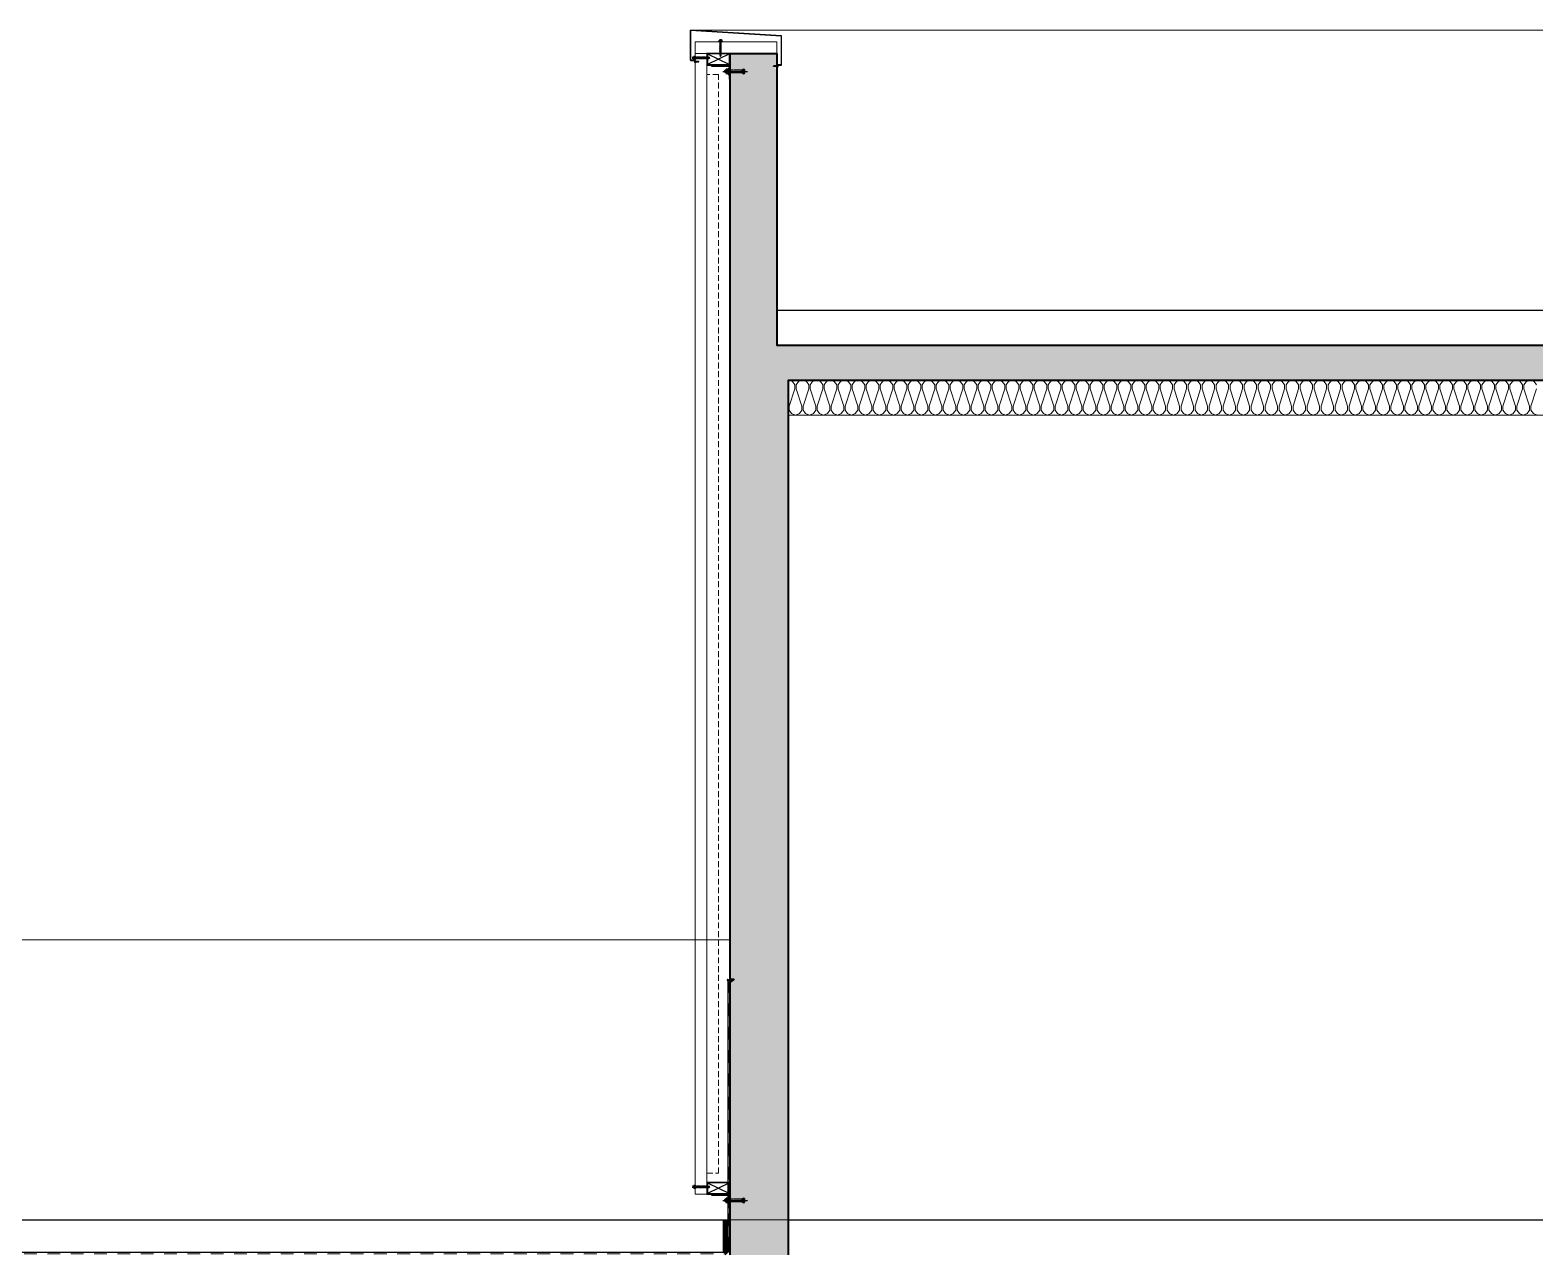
# Model space of a CAD drawing. Header units: millimetres. Extents: x 0 to 420000, y 0 to 297000.
# Drawn here: x 274711 to 281163, y 243600 to 248850 of the extents above; entities that cross this region are included whole.
import ezdxf

# ---------------------------------------------------------------- set-up
doc = ezdxf.new("R2010")
doc.units = ezdxf.units.MM
for name, pattern in [('CEN', [62, 60, -1, 0, -1]), ('CENTER', [2, 1.25, -0.25, 0.25, -0.25]), ('HID', [2, 1.1, -0.9]), ('HIDDEN', [0.375, 0.25, -0.125]), ('HIDDEN2', [4.7625, 3.175, -1.5875])]:
    doc.linetypes.add(name, pattern=pattern)
for name, color, linetype in [('2', 2, 'Continuous'), ('A-CONC-SOLD', 253, 'CEN'), ('BOLT', 8, 'Continuous'), ('SCREW', 6, 'Continuous')]:
    doc.layers.add(name, color=color, linetype=linetype)
for name, color, linetype, lineweight in [('A-AXIS-LINE', 1, 'CEN', 15), ('A-CONC-LIN1', 2, 'Continuous', 40), ('A-CONC-LIN2', 7, 'Continuous', 25), ('A-ELEV-LIN3', 8, 'Continuous', 18), ('A-WAXM-PANL', 6, 'Continuous', 20), ('A-XXXX-FIN2', 6, 'Continuous', 20), ('A-XXXX-HID', 8, 'HIDDEN', 18), ('A-XXXX-INSL2', 8, 'Continuous', 18), ('A-XXXX-STL', 3, 'Continuous', 25), ('A-XXXX-WAT1', 9, 'HID', 20)]:
    doc.layers.add(name, color=color, linetype=linetype, lineweight=lineweight)

# ---------------------------------------------------------------- blocks, each defined once
blk = doc.blocks.new('axis(220316)')
at = {"layer": 'A-AXIS-LINE', "ltscale": 1000}
blk.add_line((4631788.1, -355868.7), (4955413.1, -355868.7), dxfattribs=at)
blk = doc.blocks.new('SCREW65')
at = {"layer": '2', "color": 13, "linetype": 'HIDDEN'}
for p, q in [((35, 44.2), (35, 50)), ((35, 50), (43, 50)), ((35, 38), (43, 40)), ((35, 38), (43, 40)), ((35, 36), (43, 38)), ((35, 36), (43, 38)), ((35, 36), (43, 38)), ((35, 34), (43, 36)), ((35, 32), (43, 34)), ((35, 30), (43, 32)), ((35, 28), (43, 30)), ((35, 26), (43, 28)), ((35, 24), (43, 26)), ((35, 22), (43, 24)), ((35, 20), (43, 22)), ((35, 18), (43, 20)), ((35, 16), (43, 18)), ((35, 14), (43, 16)), ((35, 12), (43, 14)), ((35, 12), (43, 14)), ((35, 10), (43, 12)), ((35, 8), (43, 10)), ((35, 6), (43, 8)), ((35, 4), (43, 6)), ((35, 2), (43, 4)), ((35, 0), (43, 2)), ((35, -2), (43, 0)), ((36.5, 44.2), (36.5, 50)), ((41.5, 50), (41.5, 44.2)), ((43, 50), (43, 44.2)), ((35, -4), (43, -2)), ((35, -6), (43, -4)), ((35, -8), (43, -6)), ((35, -10), (43, -8)), ((35, -12), (43, -10)), ((35, -14), (43, -12))]:
    blk.add_line(p, q, dxfattribs=at)
for points in [[(48, 43), (48, 42), (30, 42), (30, 43)], [(34, 44.2), (34, 43), (44, 43), (44, 44.2)]]:
    blk.add_lwpolyline(points, close=True, dxfattribs=at)
at = {"layer": '2', "color": 13}
blk.add_lwpolyline([(46.5, 42), (46.5, 40), (31.5, 40), (31.5, 42)], dxfattribs=at)
at = {"layer": '2', "color": 13, "linetype": 'HIDDEN'}
for points in [[(36, 42), (36, -18), (39, -23), (42, -18), (42, 42)], [(39, -23), (40, -17), (42, -15), (40, -14), (36, -16)]]:
    blk.add_lwpolyline(points, dxfattribs=at)
blk = doc.blocks.new('An')
at = {"layer": 'BOLT'}
for p, q in [((7.1, 15.1), (-7.1, 15.1)), ((7.1, 6.8), (-7.1, 6.8)), ((-5, 17.4), (5, 17.4)), ((-3.3, 19.1), (-3.3, 15.1)), ((3.3, 19.1), (3.3, 15.1)), ((6.7, 15.1), (6.7, 15.1))]:
    blk.add_line(p, q, dxfattribs=at)
at = {"layer": 'BOLT', "linetype": 'CENTER'}
blk.add_line((0, 27.7), (0, -78.2), dxfattribs=at)
at = {"layer": 'BOLT'}
for points in [[(-12.7, 3.8), (-0.2, 2.2), (0, 3.8), (-12.5, 5.5)], [(12.5, 0), (12.5, 1.7), (-12.5, 1.7), (-12.5, 0)], [(12.5, 3.1), (0, 4.7), (0.2, 6.4), (12.7, 4.7)]]:
    blk.add_lwpolyline(points, close=True, dxfattribs=at)
at = {"layer": 'BOLT', "linetype": 'HIDDEN'}
blk.add_lwpolyline([(12.7, 4.7), (-12.5, 5.5), (-12.7, 3.8), (12.5, 3.1)], close=True, dxfattribs=at)
at = {"layer": 'BOLT', "linetype": 'HIDDEN2'}
blk.add_lwpolyline([(6.7, 0), (6.7, -51.2, 0.126377), (8.1, -56.8), (11.3, -62.5), (3.8, -62.5, -0.360473), (2.2, -61.1), (1, -54.8, 0.412222), (0, -54.2), (-0.2, -54.2, 0.360473), (-1, -54.8), (-2.2, -61.1, -0.360473), (-3.8, -62.5), (-11.3, -62.5), (-8.1, -56.8, 0.126377), (-6.7, -51.2), (-6.7, 0)], format="xyb", dxfattribs=at)
at = {"layer": 'BOLT', "linetype": 'CENTER'}
blk.add_lwpolyline([(-9.1, 14), (-9.1, 8, 0.57735), (-5, 8, 0.238157), (5, 8, 0.57735), (9.1, 8), (9.1, 14, 0.57735), (5, 14, 0.238157), (-5, 14, 0.57735)], format="xyb", close=True, dxfattribs=at)
at = {"layer": 'BOLT', "linetype": 'HIDDEN'}
blk.add_lwpolyline([(-5, 14), (-5, 0), (-5, -51.9, -0.095415), (-5.8, -56.3), (-8.6, -63.2, 0.530598), (-6.3, -66.7), (0, -66.7), (6.3, -66.7, 0.530598), (8.6, -63.2), (5.8, -56.3, -0.095415), (5, -51.9), (5, 0), (5, 14)], format="xyb", dxfattribs=at)
at = {"layer": 'BOLT'}
blk.add_lwpolyline([(-5, 14), (-5, 17.4), (-3.3, 19.1), (3.3, 19.1), (5, 17.4), (5, 14)], dxfattribs=at)
blk = doc.blocks.new('SCREW')
at = {"layer": 'SCREW'}
for p, q in [((2658.1, -804.6), (2650.2, -804.6)), ((2650.2, -804.6), (2650.2, -805.1)), ((2650.2, -805.1), (2658.1, -805.1)), ((2652.1, -792.9), (2652.6, -792.6)), ((2653.6, -792.6), (2652.1, -792.9)), ((2652.6, -793.1), (2652.1, -792.9)), ((2656.3, -793.8), (2652.1, -794.5)), ((2652.1, -794.5), (2652.6, -793.9)), ((2652.6, -794.7), (2652.1, -794.5)), ((2656.3, -795), (2652.1, -795.7)), ((2652.1, -795.7), (2652.6, -795.2)), ((2652.6, -796), (2652.1, -795.7)), ((2656.3, -796.3), (2652.1, -797)), ((2652.1, -797), (2652.6, -796.5)), ((2652.6, -797.2), (2652.1, -797)), ((2656.3, -797.5), (2652.1, -798.2)), ((2652.1, -798.2), (2652.6, -797.7)), ((2652.6, -798.5), (2652.1, -798.2)), ((2656.3, -798.8), (2652.1, -799.5)), ((2652.1, -799.5), (2652.6, -799)), ((2652.6, -799.8), (2652.1, -799.5)), ((2656.3, -800.1), (2652.1, -800.8)), ((2652.1, -800.8), (2652.6, -800.3)), ((2652.6, -801), (2652.1, -800.8)), ((2656.3, -801.3), (2652.1, -802)), ((2652.1, -802), (2652.6, -801.5)), ((2652.6, -802.3), (2652.1, -802)), ((2656.3, -802.6), (2652.1, -803.3)), ((2652.1, -803.3), (2652.6, -802.8)), ((2652.6, -803.5), (2652.1, -803.3)), ((2656.3, -803.9), (2652.1, -804.6)), ((2652.1, -804.6), (2652.6, -804.1)), ((2652.6, -790.3), (2654.2, -788.6)), ((2652.6, -790.3), (2653.6, -790.3)), ((2652.6, -792.6), (2652.6, -790.3)), ((2652.6, -793.1), (2653.6, -792.6)), ((2652.6, -792.6), (2653.6, -792.6)), ((2652.6, -793.9), (2652.6, -793.1)), ((2652.6, -793.9), (2655.7, -793.5)), ((2655.7, -794.3), (2652.6, -794.7)), ((2652.6, -795.2), (2652.6, -794.7)), ((2652.6, -795.2), (2655.7, -794.8)), ((2655.7, -795.5), (2652.6, -796)), ((2652.6, -796.5), (2655.7, -796)), ((2652.6, -796.5), (2652.6, -796)), ((2655.7, -796.8), (2652.6, -797.2)), ((2652.6, -797.7), (2652.6, -797.2)), ((2652.6, -797.7), (2655.7, -797.3)), ((2655.7, -798.1), (2652.6, -798.5)), ((2652.6, -799), (2652.6, -798.5)), ((2652.6, -799), (2655.7, -798.6)), ((2655.7, -799.3), (2652.6, -799.8)), ((2652.6, -800.3), (2655.7, -799.8)), ((2652.6, -800.3), (2652.6, -799.8)), ((2655.7, -800.6), (2652.6, -801)), ((2652.6, -801.5), (2652.6, -801)), ((2652.6, -801.5), (2655.7, -801.1)), ((2655.7, -801.9), (2652.6, -802.3)), ((2652.6, -802.8), (2652.6, -802.3)), ((2652.6, -802.8), (2655.7, -802.4)), ((2655.7, -803.1), (2652.6, -803.5)), ((2652.6, -804.1), (2652.6, -803.5)), ((2652.6, -804.1), (2655.7, -803.6)), ((2653.5, -806.8), (2653.5, -805.5)), ((2653.5, -805.5), (2654, -805.5)), ((2654.2, -788.6), (2653.6, -792.6)), ((2653.6, -792.6), (2654.2, -793.1)), ((2654.2, -793.1), (2655.2, -792.6)), ((2654.8, -805.5), (2654.4, -805.5)), ((2654.8, -806.8), (2654.8, -805.5)), ((2655.7, -793.5), (2655.7, -790.8)), ((2655.7, -793.5), (2656.3, -793.8)), ((2656.3, -793.8), (2655.7, -794.3)), ((2655.7, -794.3), (2655.7, -794.8)), ((2655.7, -794.8), (2656.3, -795)), ((2656.3, -795), (2655.7, -795.5)), ((2655.7, -795.5), (2655.7, -796)), ((2655.7, -796), (2656.3, -796.3)), ((2656.3, -796.3), (2655.7, -796.8)), ((2655.7, -796.8), (2655.7, -797.3)), ((2655.7, -796.8), (2655.7, -797.3)), ((2655.7, -797.3), (2656.3, -797.5)), ((2656.3, -797.5), (2655.7, -798.1)), ((2655.7, -798.1), (2655.7, -798.6)), ((2655.7, -798.1), (2655.7, -798.6)), ((2655.7, -798.6), (2656.3, -798.8)), ((2656.3, -798.8), (2655.7, -799.3)), ((2655.7, -799.3), (2655.7, -799.8)), ((2655.7, -799.3), (2655.7, -799.8)), ((2655.7, -799.8), (2656.3, -800.1)), ((2656.3, -800.1), (2655.7, -800.6)), ((2655.7, -800.6), (2655.7, -801.1)), ((2655.7, -800.6), (2655.7, -801.1)), ((2655.7, -801.1), (2656.3, -801.3)), ((2656.3, -801.3), (2655.7, -801.9)), ((2655.7, -801.9), (2655.7, -802.4)), ((2655.7, -801.9), (2655.7, -802.4)), ((2655.7, -802.4), (2656.3, -802.6)), ((2656.3, -802.6), (2655.7, -803.1)), ((2655.7, -803.1), (2655.7, -803.6)), ((2655.7, -803.1), (2655.7, -803.6)), ((2655.7, -803.6), (2656.3, -803.9)), ((2656.3, -803.9), (2655.7, -804.4)), ((2655.7, -804.4), (2655.7, -804.6)), ((2658.1, -804.6), (2658.1, -805.1))]:
    blk.add_line(p, q, dxfattribs=at)
for centre, radius, start, end in [((2654.2, -801.9), 4.99, 221.10421, 318.89579), ((2654, -790.2), 1.65, 57.53126, 85.55966), ((2652.8, -790.8), 2.84, 358.16568, 42.95835), ((2652.5, -790.9), 3.22, 327.41757, 0.69164)]:
    blk.add_arc(centre, radius, start, end, dxfattribs=at)
blk = doc.blocks.new('PIs4')
at = {"layer": 'SCREW'}
blk.add_blockref('SCREW', (-2654.2, 804.6), dxfattribs=at)
blk = doc.blocks.new('지원시설(210727)')
at = {"layer": 'A-CONC-SOLD'}
h = blk.add_hatch(color=256, dxfattribs=at)
h.dxf.hatch_style = 1
h.paths.add_polyline_path([(4869900.6, -216468.2), (4869900.6, -216538.2), (4869915.6, -216538.2), (4869900.6, -216547.2), (4869900.6, -217718.7), (4859500.6, -217718.7), (4859500.6, -216537.2), (4859485.6, -216528.2), (4859500.6, -216528.2), (4859500.6, -216468.7), (4859300.6, -216468.7), (4859300.6, -221618.7), (4859550.6, -221618.7), (4859550.6, -217868.7), (4869850.6, -217868.7), (4869850.6, -221618.7), (4870100.6, -221618.7), (4870100.6, -216468.2)])
h = blk.add_hatch(dxfattribs=at)
h.set_pattern_fill('블럭단면', color=256)
h.set_pattern_definition([(45, (4570988.0642, -465468.7142), (-0.7071067812, 0.7071067812), []), (135, (4570988.0642, -465468.7142), (-0.7071067812, -0.7071067812), [])])
h.paths.add_polyline_path([(4859315.6, -220438.7), (4859290.6, -220438.7, 1), (4859290.6, -220443.7)])
h = blk.add_hatch(dxfattribs=at)
h.set_pattern_fill('블럭단면', color=256, scale=5)
h.set_pattern_definition([(45, (4704724.5464, -460468.714), (-3.53553391, 3.53553391), []), (135, (4704724.5464, -460468.714), (-3.53553391, -3.53553391), [])])
h.paths.add_polyline_path([(4859290.6, -221593.7), (4859275.6, -221608.7), (4859270.6, -221608.7), (4859270.6, -221468.7), (4859290.6, -221468.7)])
at = {"color": 1}
for p, q in [((4859202.9, -216471), (4859298.3, -216516.4)), ((4859298.3, -216471), (4859202.9, -216516.4)), ((4859202.9, -221310.5), (4859298.3, -221355.9)), ((4859298.3, -221310.5), (4859202.9, -221355.9))]:
    blk.add_line(p, q, dxfattribs=at)
at = {"color": 5}
blk.add_lwpolyline([(4859150.6, -216508.7), (4859150.6, -216498.2), (4859130.6, -216498.2), (4859130.6, -216369.2), (4859519.6, -216393.1), (4859519.6, -216518.2), (4859502.1, -216518.2), (4859502.1, -216538.7, -0.414214), (4859501.7, -216539.1), (4859501.6, -216539.1, -0.447244), (4859501.2, -216538.7), (4859502, -216531.7), (4859501.5, -216531.7), (4859500.7, -216538.6, 0.447244), (4859501.6, -216539.6), (4859501.7, -216539.6, 0.414214), (4859502.6, -216538.7), (4859502.6, -216518.7), (4859520.1, -216518.7), (4859520.1, -216392.6), (4859130.1, -216368.7), (4859130.1, -216498.7), (4859150.1, -216498.7), (4859150.1, -216508.7, 0.414214), (4859151, -216509.6), (4859151.1, -216509.6, 0.447244), (4859152, -216508.6), (4859151.2, -216501.7), (4859150.7, -216501.7), (4859151.5, -216508.7, -0.447244), (4859151.1, -216509.1), (4859151, -216509.1, -0.414214), (4859150.6, -216508.7)], format="xyb", dxfattribs=at)
at = {"layer": 'A-CONC-LIN1'}
for points in [[(4859300.6, -221618.7), (4859300.6, -220447.7), (4859315.6, -220438.7), (4859300.6, -220438.7), (4859300.6, -216468.7), (4859500.6, -216468.7), (4859500.6, -216528.7), (4859500.6, -216528.7), (4859500.6, -216528.7), (4859500.6, -216528.7), (4859500.6, -216528.7), (4859500.6, -216528.7), (4859500.6, -216537.7), (4859500.6, -217718.7), (4869900.6, -217718.7)], [(4859550.6, -221618.7), (4859550.6, -217868.7), (4869850.6, -217868.7), (4869850.6, -221618.7)]]:
    blk.add_lwpolyline(points, dxfattribs=at)
at = {"layer": 'A-CONC-LIN2'}
for p, q in [((4859500.6, -217568.7), (4869900.6, -217568.7)), ((4825380.6, -221468.7), (4859270.6, -221468.7)), ((4859270.6, -221468.7), (4859290.6, -221468.7))]:
    blk.add_line(p, q, dxfattribs=at)
for points in [[(4859315.6, -220438.7), (4859290.6, -220443.7), (4859290.6, -221593.7), (4859275.6, -221608.7), (4825375.6, -221608.7), (4825360.6, -221593.7), (4825360.6, -220443.7), (4825335.6, -220438.7)], [(4859550.6, -221468.7), (4869850.6, -221468.7)], [(4859300.6, -221597.9), (4859279.7, -221618.7)]]:
    blk.add_lwpolyline(points, dxfattribs=at)
at = {"layer": 'A-CONC-SOLD'}
blk.add_arc((4859290.6, -220441.2), 2.5, 90, 270, dxfattribs=at)
at = {"layer": 'A-ELEV-LIN3'}
for p, q in [((4870271.1, -216368.7), (4859130.1, -216368.7)), ((4824980.1, -220268.7), (4859300.6, -220268.7))]:
    blk.add_line(p, q, dxfattribs=at)
at = {"layer": 'A-WAXM-PANL'}
blk.add_lwpolyline([(4859150.6, -216418.7), (4859500.6, -216418.7), (4859500.6, -216468.7), (4859150.6, -216468.7)], close=True, dxfattribs=at)
at = {"layer": 'A-XXXX-FIN2'}
blk.add_line((4859270.6, -221468.7), (4859270.6, -221608.7), dxfattribs=at)
blk.add_lwpolyline([(4859200.6, -216468.7), (4859200.6, -221358.2), (4859150.6, -221358.2), (4859150.6, -216468.7)], dxfattribs=at)
at = {"layer": 'A-XXXX-HID', "ltscale": 100}
blk.add_lwpolyline([(4859200.6, -216558.7), (4859200.6, -221268.7), (4859250.6, -221268.7), (4859250.6, -216558.7)], close=True, dxfattribs=at)
at = {"layer": 'A-XXXX-INSL2'}
for points in [[(4859550.6, -217868.7), (4859567.1, -217874.7), (4859577.6, -217889.7), (4859577.6, -217906.2), (4859553.6, -217981.2), (4859553.6, -217997.7), (4859564.1, -218012.7), (4859580.6, -218018.7), (4859597.1, -218012.7), (4859607.6, -217997.7), (4859607.6, -217981.2), (4859583.6, -217906.2), (4859583.6, -217889.7), (4859594.1, -217874.7), (4859610.6, -217868.7), (4859627.1, -217874.7), (4859637.6, -217889.7), (4859637.6, -217906.2), (4859613.6, -217981.2), (4859613.6, -217997.7), (4859624.1, -218012.7), (4859640.6, -218018.7), (4859657.1, -218012.7), (4859667.6, -217997.7), (4859667.6, -217981.2), (4859643.6, -217906.2), (4859643.6, -217889.7), (4859654.1, -217874.7), (4859670.6, -217868.7), (4859687.1, -217874.7), (4859697.6, -217889.7), (4859697.6, -217906.2), (4859673.6, -217981.2), (4859673.6, -217997.7), (4859684.1, -218012.7), (4859700.6, -218018.7), (4859717.1, -218012.7), (4859727.6, -217997.7), (4859727.6, -217981.2), (4859703.6, -217906.2), (4859703.6, -217889.7), (4859714.1, -217874.7), (4859730.6, -217868.7), (4859747.1, -217874.7), (4859757.6, -217889.7), (4859757.6, -217906.2), (4859733.6, -217981.2), (4859733.6, -217997.7), (4859744.1, -218012.7), (4859760.6, -218018.7), (4859777.1, -218012.7), (4859787.6, -217997.7), (4859787.6, -217981.2), (4859763.6, -217906.2), (4859763.6, -217889.7), (4859774.1, -217874.7), (4859790.6, -217868.7), (4859807.1, -217874.7), (4859817.6, -217889.7), (4859817.6, -217906.2), (4859793.6, -217981.2), (4859793.6, -217997.7), (4859804.1, -218012.7), (4859820.6, -218018.7), (4859837.1, -218012.7), (4859847.6, -217997.7), (4859847.6, -217981.2), (4859823.6, -217906.2), (4859823.6, -217889.7), (4859834.1, -217874.7), (4859850.6, -217868.7), (4859867.1, -217874.7), (4859877.6, -217889.7), (4859877.6, -217906.2), (4859853.6, -217981.2), (4859853.6, -217997.7), (4859864.1, -218012.7), (4859880.6, -218018.7), (4859897.1, -218012.7), (4859907.6, -217997.7), (4859907.6, -217981.2), (4859883.6, -217906.2), (4859883.6, -217889.7), (4859894.1, -217874.7), (4859910.6, -217868.7), (4859927.1, -217874.7), (4859937.6, -217889.7), (4859937.6, -217906.2), (4859913.6, -217981.2), (4859913.6, -217997.7), (4859924.1, -218012.7), (4859940.6, -218018.7), (4859957.1, -218012.7), (4859967.6, -217997.7), (4859967.6, -217981.2), (4859943.6, -217906.2), (4859943.6, -217889.7), (4859954.1, -217874.7), (4859970.6, -217868.7), (4859987.1, -217874.7), (4859997.6, -217889.7), (4859997.6, -217906.2), (4859973.6, -217981.2), (4859973.6, -217997.7), (4859984.1, -218012.7), (4860000.6, -218018.7), (4860017.1, -218012.7), (4860027.6, -217997.7), (4860027.6, -217981.2), (4860003.6, -217906.2), (4860003.6, -217889.7), (4860014.1, -217874.7), (4860030.6, -217868.7), (4860047.1, -217874.7), (4860057.6, -217889.7), (4860057.6, -217906.2), (4860033.6, -217981.2), (4860033.6, -217997.7), (4860044.1, -218012.7), (4860060.6, -218018.7), (4860077.1, -218012.7), (4860087.6, -217997.7), (4860087.6, -217981.2), (4860063.6, -217906.2), (4860063.6, -217889.7), (4860074.1, -217874.7), (4860090.6, -217868.7), (4860107.1, -217874.7), (4860117.6, -217889.7), (4860117.6, -217906.2), (4860093.6, -217981.2), (4860093.6, -217997.7), (4860104.1, -218012.7), (4860120.6, -218018.7), (4860137.1, -218012.7), (4860147.6, -217997.7), (4860147.6, -217981.2), (4860123.6, -217906.2), (4860123.6, -217889.7), (4860134.1, -217874.7), (4860150.6, -217868.7), (4860167.1, -217874.7), (4860177.6, -217889.7), (4860177.6, -217906.2), (4860153.6, -217981.2), (4860153.6, -217997.7), (4860164.1, -218012.7), (4860180.6, -218018.7), (4860197.1, -218012.7), (4860207.6, -217997.7), (4860207.6, -217981.2), (4860183.6, -217906.2), (4860183.6, -217889.7), (4860194.1, -217874.7), (4860210.6, -217868.7), (4860227.1, -217874.7), (4860237.6, -217889.7), (4860237.6, -217906.2), (4860213.6, -217981.2), (4860213.6, -217997.7), (4860224.1, -218012.7), (4860240.6, -218018.7), (4860257.1, -218012.7), (4860267.6, -217997.7), (4860267.6, -217981.2), (4860243.6, -217906.2), (4860243.6, -217889.7), (4860254.1, -217874.7), (4860270.6, -217868.7), (4860287.1, -217874.7), (4860297.6, -217889.7), (4860297.6, -217906.2), (4860273.6, -217981.2), (4860273.6, -217997.7), (4860284.1, -218012.7), (4860300.6, -218018.7), (4860317.1, -218012.7), (4860327.6, -217997.7), (4860327.6, -217981.2), (4860303.6, -217906.2), (4860303.6, -217889.7), (4860314.1, -217874.7), (4860330.6, -217868.7), (4860347.1, -217874.7), (4860357.6, -217889.7), (4860357.6, -217906.2), (4860333.6, -217981.2), (4860333.6, -217997.7), (4860344.1, -218012.7), (4860360.6, -218018.7), (4860377.1, -218012.7), (4860387.6, -217997.7), (4860387.6, -217981.2), (4860363.6, -217906.2), (4860363.6, -217889.7), (4860374.1, -217874.7), (4860390.6, -217868.7), (4860407.1, -217874.7), (4860417.6, -217889.7), (4860417.6, -217906.2), (4860393.6, -217981.2), (4860393.6, -217997.7), (4860404.1, -218012.7), (4860420.6, -218018.7), (4860437.1, -218012.7), (4860447.6, -217997.7), (4860447.6, -217981.2), (4860423.6, -217906.2), (4860423.6, -217889.7), (4860434.1, -217874.7), (4860450.6, -217868.7), (4860467.1, -217874.7), (4860477.6, -217889.7), (4860477.6, -217906.2), (4860453.6, -217981.2), (4860453.6, -217997.7), (4860464.1, -218012.7), (4860480.6, -218018.7), (4860497.1, -218012.7), (4860507.6, -217997.7), (4860507.6, -217981.2), (4860483.6, -217906.2), (4860483.6, -217889.7), (4860494.1, -217874.7), (4860510.6, -217868.7), (4860527.1, -217874.7), (4860537.6, -217889.7), (4860537.6, -217906.2), (4860513.6, -217981.2), (4860513.6, -217997.7), (4860524.1, -218012.7), (4860540.6, -218018.7), (4860557.1, -218012.7), (4860567.6, -217997.7), (4860567.6, -217981.2), (4860543.6, -217906.2), (4860543.6, -217889.7), (4860554.1, -217874.7), (4860570.6, -217868.7), (4860587.1, -217874.7), (4860597.6, -217889.7), (4860597.6, -217906.2), (4860573.6, -217981.2), (4860573.6, -217997.7), (4860584.1, -218012.7), (4860600.6, -218018.7), (4860617.1, -218012.7), (4860627.6, -217997.7), (4860627.6, -217981.2), (4860603.6, -217906.2), (4860603.6, -217889.7), (4860614.1, -217874.7), (4860630.6, -217868.7), (4860647.1, -217874.7), (4860657.6, -217889.7), (4860657.6, -217906.2), (4860633.6, -217981.2), (4860633.6, -217997.7), (4860644.1, -218012.7), (4860660.6, -218018.7), (4860677.1, -218012.7), (4860687.6, -217997.7), (4860687.6, -217981.2), (4860663.6, -217906.2), (4860663.6, -217889.7), (4860674.1, -217874.7), (4860690.6, -217868.7), (4860707.1, -217874.7), (4860717.6, -217889.7), (4860717.6, -217906.2), (4860693.6, -217981.2), (4860693.6, -217997.7), (4860704.1, -218012.7), (4860720.6, -218018.7), (4860737.1, -218012.7), (4860747.6, -217997.7), (4860747.6, -217981.2), (4860723.6, -217906.2), (4860723.6, -217889.7), (4860734.1, -217874.7), (4860750.6, -217868.7), (4860767.1, -217874.7), (4860777.6, -217889.7), (4860777.6, -217906.2), (4860753.6, -217981.2), (4860753.6, -217997.7), (4860764.1, -218012.7), (4860780.6, -218018.7), (4860797.1, -218012.7), (4860807.6, -217997.7), (4860807.6, -217981.2), (4860783.6, -217906.2), (4860783.6, -217889.7), (4860794.1, -217874.7), (4860810.6, -217868.7), (4860827.1, -217874.7), (4860837.6, -217889.7), (4860837.6, -217906.2), (4860813.6, -217981.2), (4860813.6, -217997.7), (4860824.1, -218012.7), (4860840.6, -218018.7), (4860857.1, -218012.7), (4860867.6, -217997.7), (4860867.6, -217981.2), (4860843.6, -217906.2), (4860843.6, -217889.7), (4860854.1, -217874.7), (4860870.6, -217868.7), (4860887.1, -217874.7), (4860897.6, -217889.7), (4860897.6, -217906.2), (4860873.6, -217981.2), (4860873.6, -217997.7), (4860884.1, -218012.7), (4860900.6, -218018.7), (4860917.1, -218012.7), (4860927.6, -217997.7), (4860927.6, -217981.2), (4860903.6, -217906.2), (4860903.6, -217889.7), (4860914.1, -217874.7), (4860930.6, -217868.7), (4860947.1, -217874.7), (4860957.6, -217889.7), (4860957.6, -217906.2), (4860933.6, -217981.2), (4860933.6, -217997.7), (4860944.1, -218012.7), (4860960.6, -218018.7), (4860977.1, -218012.7), (4860987.6, -217997.7), (4860987.6, -217981.2), (4860963.6, -217906.2), (4860963.6, -217889.7), (4860974.1, -217874.7), (4860990.6, -217868.7), (4861007.1, -217874.7), (4861017.6, -217889.7), (4861017.6, -217906.2), (4860993.6, -217981.2), (4860993.6, -217997.7), (4861004.1, -218012.7), (4861020.6, -218018.7), (4861037.1, -218012.7), (4861047.6, -217997.7), (4861047.6, -217981.2), (4861023.6, -217906.2), (4861023.6, -217889.7), (4861034.1, -217874.7), (4861050.6, -217868.7), (4861067.1, -217874.7), (4861077.6, -217889.7), (4861077.6, -217906.2), (4861053.6, -217981.2), (4861053.6, -217997.7), (4861064.1, -218012.7), (4861080.6, -218018.7), (4861097.1, -218012.7), (4861107.6, -217997.7), (4861107.6, -217981.2), (4861083.6, -217906.2), (4861083.6, -217889.7), (4861094.1, -217874.7), (4861110.6, -217868.7), (4861127.1, -217874.7), (4861137.6, -217889.7), (4861137.6, -217906.2), (4861113.6, -217981.2), (4861113.6, -217997.7), (4861124.1, -218012.7), (4861140.6, -218018.7), (4861157.1, -218012.7), (4861167.6, -217997.7), (4861167.6, -217981.2), (4861143.6, -217906.2), (4861143.6, -217889.7), (4861154.1, -217874.7), (4861170.6, -217868.7), (4861187.1, -217874.7), (4861197.6, -217889.7), (4861197.6, -217906.2), (4861173.6, -217981.2), (4861173.6, -217997.7), (4861184.1, -218012.7), (4861200.6, -218018.7), (4861217.1, -218012.7), (4861227.6, -217997.7), (4861227.6, -217981.2), (4861203.6, -217906.2), (4861203.6, -217889.7), (4861214.1, -217874.7), (4861230.6, -217868.7), (4861247.1, -217874.7), (4861257.6, -217889.7), (4861257.6, -217906.2), (4861233.6, -217981.2), (4861233.6, -217997.7), (4861244.1, -218012.7), (4861260.6, -218018.7), (4861277.1, -218012.7), (4861287.6, -217997.7), (4861287.6, -217981.2), (4861263.6, -217906.2), (4861263.6, -217889.7), (4861274.1, -217874.7), (4861290.6, -217868.7), (4861307.1, -217874.7), (4861317.6, -217889.7), (4861317.6, -217906.2), (4861293.6, -217981.2), (4861293.6, -217997.7), (4861304.1, -218012.7), (4861320.6, -218018.7), (4861337.1, -218012.7), (4861347.6, -217997.7), (4861347.6, -217981.2), (4861323.6, -217906.2), (4861323.6, -217889.7), (4861334.1, -217874.7), (4861350.6, -217868.7), (4861367.1, -217874.7), (4861377.6, -217889.7), (4861377.6, -217906.2), (4861353.6, -217981.2), (4861353.6, -217997.7), (4861364.1, -218012.7), (4861380.6, -218018.7), (4861397.1, -218012.7), (4861407.6, -217997.7), (4861407.6, -217981.2), (4861383.6, -217906.2), (4861383.6, -217889.7), (4861394.1, -217874.7), (4861410.6, -217868.7), (4861427.1, -217874.7), (4861437.6, -217889.7), (4861437.6, -217906.2), (4861413.6, -217981.2), (4861413.6, -217997.7), (4861424.1, -218012.7), (4861440.6, -218018.7), (4861457.1, -218012.7), (4861467.6, -217997.7), (4861467.6, -217981.2), (4861443.6, -217906.2), (4861443.6, -217889.7), (4861454.1, -217874.7), (4861470.6, -217868.7), (4861487.1, -217874.7), (4861497.6, -217889.7), (4861497.6, -217906.2), (4861473.6, -217981.2), (4861473.6, -217997.7), (4861484.1, -218012.7), (4861500.6, -218018.7), (4861517.1, -218012.7), (4861527.6, -217997.7), (4861527.6, -217981.2), (4861503.6, -217906.2), (4861503.6, -217889.7), (4861514.1, -217874.7), (4861530.6, -217868.7), (4861547.1, -217874.7), (4861557.6, -217889.7), (4861557.6, -217906.2), (4861533.6, -217981.2), (4861533.6, -217997.7), (4861544.1, -218012.7), (4861560.6, -218018.7), (4861577.1, -218012.7), (4861587.6, -217997.7), (4861587.6, -217981.2), (4861563.6, -217906.2), (4861563.6, -217889.7), (4861574.1, -217874.7), (4861590.6, -217868.7), (4861607.1, -217874.7), (4861617.6, -217889.7), (4861617.6, -217906.2), (4861593.6, -217981.2), (4861593.6, -217997.7), (4861604.1, -218012.7), (4861620.6, -218018.7), (4861637.1, -218012.7), (4861647.6, -217997.7), (4861647.6, -217981.2), (4861623.6, -217906.2), (4861623.6, -217889.7), (4861634.1, -217874.7), (4861650.6, -217868.7), (4861667.1, -217874.7), (4861677.6, -217889.7), (4861677.6, -217906.2), (4861653.6, -217981.2), (4861653.6, -217997.7), (4861664.1, -218012.7), (4861680.6, -218018.7), (4861697.1, -218012.7), (4861707.6, -217997.7), (4861707.6, -217981.2), (4861683.6, -217906.2), (4861683.6, -217889.7), (4861694.1, -217874.7), (4861710.6, -217868.7), (4861727.1, -217874.7), (4861737.6, -217889.7), (4861737.6, -217906.2), (4861713.6, -217981.2), (4861713.6, -217997.7), (4861724.1, -218012.7), (4861740.6, -218018.7), (4861757.1, -218012.7), (4861767.6, -217997.7), (4861767.6, -217981.2), (4861743.6, -217906.2), (4861743.6, -217889.7), (4861754.1, -217874.7), (4861770.6, -217868.7), (4861787.1, -217874.7), (4861797.6, -217889.7), (4861797.6, -217906.2), (4861773.6, -217981.2), (4861773.6, -217997.7), (4861784.1, -218012.7), (4861800.6, -218018.7), (4861817.1, -218012.7), (4861827.6, -217997.7), (4861827.6, -217981.2), (4861803.6, -217906.2), (4861803.6, -217889.7), (4861814.1, -217874.7), (4861830.6, -217868.7), (4861847.1, -217874.7), (4861857.6, -217889.7), (4861857.6, -217906.2), (4861833.6, -217981.2), (4861833.6, -217997.7), (4861844.1, -218012.7), (4861860.6, -218018.7), (4861877.1, -218012.7), (4861887.6, -217997.7), (4861887.6, -217981.2), (4861863.6, -217906.2), (4861863.6, -217889.7), (4861874.1, -217874.7), (4861890.6, -217868.7), (4861907.1, -217874.7), (4861917.6, -217889.7), (4861917.6, -217906.2), (4861893.6, -217981.2), (4861893.6, -217997.7), (4861904.1, -218012.7), (4861920.6, -218018.7), (4861937.1, -218012.7), (4861947.6, -217997.7), (4861947.6, -217981.2), (4861923.6, -217906.2), (4861923.6, -217889.7), (4861934.1, -217874.7), (4861950.6, -217868.7), (4861967.1, -217874.7), (4861977.6, -217889.7), (4861977.6, -217906.2), (4861953.6, -217981.2), (4861953.6, -217997.7), (4861964.1, -218012.7), (4861980.6, -218018.7), (4861997.1, -218012.7), (4862007.6, -217997.7), (4862007.6, -217981.2), (4861983.6, -217906.2), (4861983.6, -217889.7), (4861994.1, -217874.7), (4862010.6, -217868.7), (4862027.1, -217874.7), (4862037.6, -217889.7), (4862037.6, -217906.2), (4862013.6, -217981.2), (4862013.6, -217997.7), (4862024.1, -218012.7), (4862040.6, -218018.7), (4862057.1, -218012.7), (4862067.6, -217997.7), (4862067.6, -217981.2), (4862043.6, -217906.2), (4862043.6, -217889.7), (4862054.1, -217874.7), (4862070.6, -217868.7), (4862087.1, -217874.7), (4862097.6, -217889.7), (4862097.6, -217906.2), (4862073.6, -217981.2), (4862073.6, -217997.7), (4862084.1, -218012.7), (4862100.6, -218018.7), (4862117.1, -218012.7), (4862127.6, -217997.7), (4862127.6, -217981.2), (4862103.6, -217906.2), (4862103.6, -217889.7), (4862114.1, -217874.7), (4862130.6, -217868.7), (4862147.1, -217874.7), (4862157.6, -217889.7), (4862157.6, -217906.2), (4862133.6, -217981.2), (4862133.6, -217997.7), (4862144.1, -218012.7), (4862160.6, -218018.7), (4862177.1, -218012.7), (4862187.6, -217997.7), (4862187.6, -217981.2), (4862163.6, -217906.2), (4862163.6, -217889.7), (4862174.1, -217874.7), (4862190.6, -217868.7), (4862207.1, -217874.7), (4862217.6, -217889.7), (4862217.6, -217906.2), (4862193.6, -217981.2), (4862193.6, -217997.7), (4862204.1, -218012.7), (4862220.6, -218018.7), (4862237.1, -218012.7), (4862247.6, -217997.7), (4862247.6, -217981.2), (4862223.6, -217906.2), (4862223.6, -217889.7), (4862234.1, -217874.7), (4862250.6, -217868.7), (4862267.1, -217874.7), (4862277.6, -217889.7), (4862277.6, -217906.2), (4862253.6, -217981.2), (4862253.6, -217997.7), (4862264.1, -218012.7), (4862280.6, -218018.7), (4862297.1, -218012.7), (4862307.6, -217997.7), (4862307.6, -217981.2), (4862283.6, -217906.2), (4862283.6, -217889.7), (4862294.1, -217874.7), (4862310.6, -217868.7), (4862327.1, -217874.7), (4862337.6, -217889.7), (4862337.6, -217906.2), (4862313.6, -217981.2), (4862313.6, -217997.7), (4862324.1, -218012.7), (4862340.6, -218018.7), (4862357.1, -218012.7), (4862367.6, -217997.7), (4862367.6, -217981.2), (4862343.6, -217906.2), (4862343.6, -217889.7), (4862354.1, -217874.7), (4862370.6, -217868.7), (4862387.1, -217874.7), (4862397.6, -217889.7), (4862397.6, -217906.2), (4862373.6, -217981.2), (4862373.6, -217997.7), (4862384.1, -218012.7), (4862400.6, -218018.7), (4862417.1, -218012.7), (4862427.6, -217997.7), (4862427.6, -217981.2), (4862403.6, -217906.2), (4862403.6, -217889.7), (4862414.1, -217874.7), (4862430.6, -217868.7), (4862447.1, -217874.7), (4862457.6, -217889.7), (4862457.6, -217906.2), (4862433.6, -217981.2), (4862433.6, -217997.7), (4862444.1, -218012.7), (4862460.6, -218018.7), (4862477.1, -218012.7), (4862487.6, -217997.7), (4862487.6, -217981.2), (4862463.6, -217906.2), (4862463.6, -217889.7), (4862474.1, -217874.7), (4862490.6, -217868.7), (4862507.1, -217874.7), (4862517.6, -217889.7), (4862517.6, -217906.2), (4862493.6, -217981.2), (4862493.6, -217997.7), (4862504.1, -218012.7), (4862520.6, -218018.7), (4862537.1, -218012.7), (4862547.6, -217997.7), (4862547.6, -217981.2), (4862523.6, -217906.2), (4862523.6, -217889.7), (4862534.1, -217874.7), (4862550.6, -217868.7), (4862567.1, -217874.7), (4862577.6, -217889.7), (4862577.6, -217906.2), (4862553.6, -217981.2), (4862553.6, -217997.7), (4862564.1, -218012.7), (4862580.6, -218018.7), (4862597.1, -218012.7), (4862607.6, -217997.7), (4862607.6, -217981.2), (4862583.6, -217906.2), (4862583.6, -217889.7), (4862594.1, -217874.7), (4862610.6, -217868.7), (4862627.1, -217874.7), (4862637.6, -217889.7), (4862637.6, -217906.2), (4862613.6, -217981.2), (4862613.6, -217997.7), (4862624.1, -218012.7), (4862640.6, -218018.7), (4862657.1, -218012.7), (4862667.6, -217997.7), (4862667.6, -217981.2), (4862643.6, -217906.2), (4862643.6, -217889.7), (4862654.1, -217874.7), (4862670.6, -217868.7), (4862687.1, -217874.7), (4862697.6, -217889.7), (4862697.6, -217906.2), (4862673.6, -217981.2), (4862673.6, -217997.7), (4862684.1, -218012.7), (4862700.6, -218018.7), (4862717.1, -218012.7), (4862727.6, -217997.7), (4862727.6, -217981.2), (4862703.6, -217906.2), (4862703.6, -217889.7), (4862714.1, -217874.7), (4862730.6, -217868.7), (4862747.1, -217874.7), (4862757.6, -217889.7)], [(4862757.6, -217906.2), (4862733.6, -217981.2), (4862733.6, -217997.7), (4862744.1, -218012.7), (4862760.6, -218018.7)], [(4859550.6, -218018.7), (4869850.6, -218018.7)]]:
    blk.add_lwpolyline(points, dxfattribs=at)
at = {"layer": 'A-XXXX-STL'}
for points in [[(4859200.6, -216518.7), (4859300.6, -216518.7), (4859300.6, -216468.7), (4859200.6, -216468.7)], [(4859202.9, -216516.4), (4859298.3, -216516.4), (4859298.3, -216471), (4859202.9, -216471)], [(4859300.6, -216578.7), (4859300.6, -216518.7), (4859220.6, -216518.7), (4859220.6, -216522.7), (4859296.6, -216522.7), (4859296.6, -216578.7)], [(4859200.6, -221358.2), (4859300.6, -221358.2), (4859300.6, -221308.2), (4859200.6, -221308.2)], [(4859202.9, -221355.9), (4859298.3, -221355.9), (4859298.3, -221310.5), (4859202.9, -221310.5)], [(4859300.6, -221418.2), (4859300.6, -221358.2), (4859220.6, -221358.2), (4859220.6, -221362.2), (4859296.6, -221362.2), (4859296.6, -221418.2)]]:
    blk.add_lwpolyline(points, close=True, dxfattribs=at)
at = {"layer": 'A-XXXX-WAT1', "ltscale": 50}
blk.add_lwpolyline([(4825335.6, -220438.7), (4825355.6, -220446.7), (4825355.6, -221595.8), (4825373.5, -221613.7), (4859277.6, -221613.7), (4859295.6, -221595.8), (4859295.6, -220446.7), (4859315.6, -220438.7)], dxfattribs=at)
blk.add_blockref('SCREW65', (4859219.9, -216458.7))
for name, p, rotation in [('SCREW65', (4859190.6, -216526.6), 90), ('PIs4', (4859150.1, -216503.7), 270), ('An', (4859296.6, -216545.7), 90), ('SCREW65', (4859190.6, -221366.1), 90), ('An', (4859296.6, -221385.2), 90)]:
    blk.add_blockref(name, p, dxfattribs=dict(rotation=rotation))
at = {"xscale": -1.000000000000001, "rotation": 90}
blk.add_blockref('PIs4', (4859502.6, -216523.7), dxfattribs=at)

msp = doc.modelspace()

# ---------------------------------------------------------------- block references
msp.add_blockref('지원시설(210727)', (-4581588.1, 465218.7))
at = {"layer": 'A-AXIS-LINE'}
msp.add_blockref('axis(220316)', (-4581588.1, 599618.7), dxfattribs=at)

doc.saveas('drawing.dxf')
